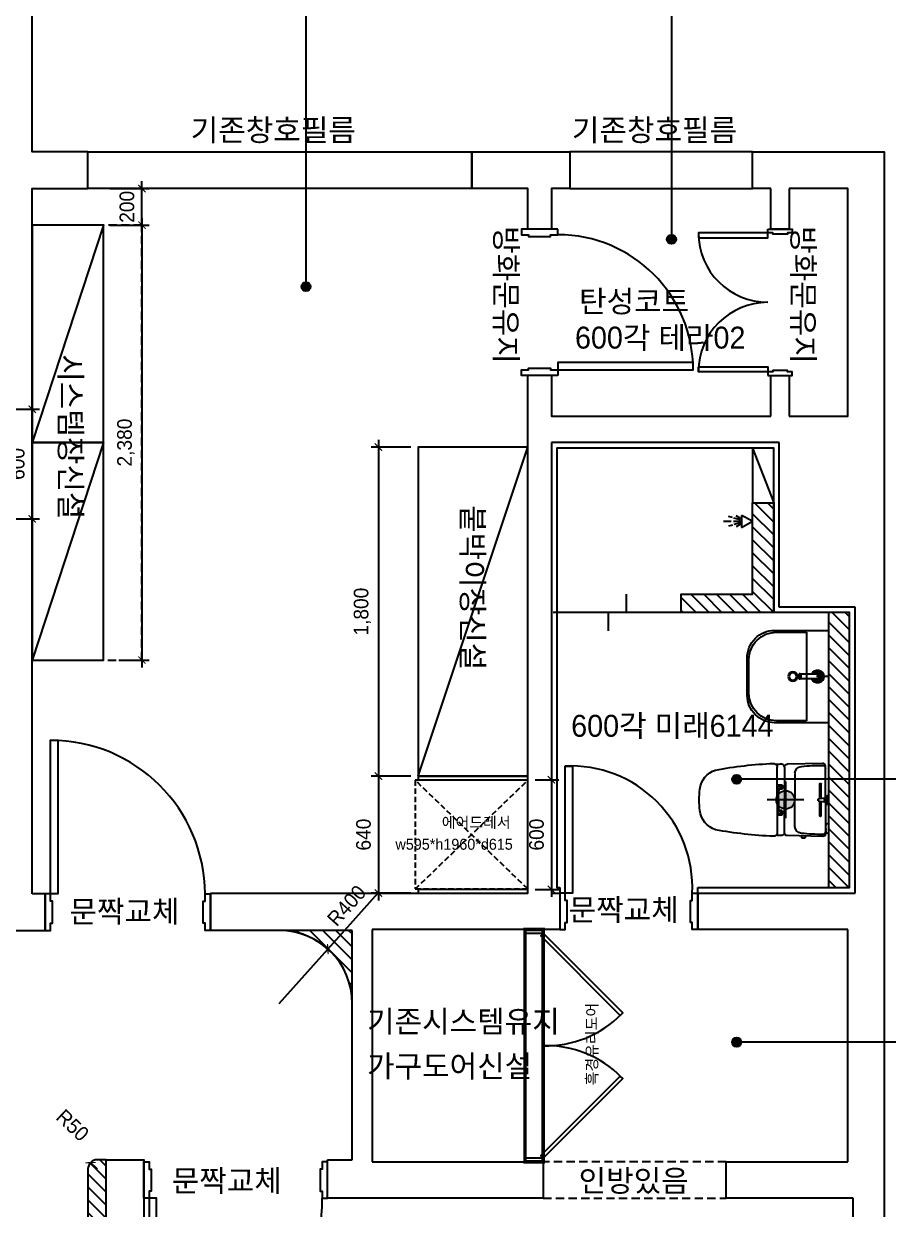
# Model space of a CAD drawing. Header units: millimetres. Extents: x 118028 to 193504, y 42792 to 96100.
# Drawn here: x 154725 to 159453, y 85727 to 92214 of the extents above; entities that cross this region are included whole.
import ezdxf

# ---------------------------------------------------------------- set-up
doc = ezdxf.new("R2010")
doc.units = ezdxf.units.MM
doc.header["$LTSCALE"] = 30
doc.header["$PDMODE"] = 3
for name, pattern in [('DASHEDX2', [1.5, 1, -0.5]), ('HID', [2.3, 1.5, -0.8]), ('HID2', [1, 0.5, -0.5]), ('HIDDEN', [9.525, 6.35, -3.175])]:
    doc.linetypes.add(name, pattern=pattern)
doc.layers.get('DEFPOINTS').update_dxf_attribs({"color": 248})
for name, color, linetype in [('0-ELC TEXT', 7, 'Continuous'), ('03-WAL NEW', 3, 'Continuous'), ('06-FUR', 6, 'Continuous'), ('07-DIM WAL', 5, 'Continuous'), ('2CONTINUOUS', 2, 'Continuous'), ('3.기호.계단선', 30, 'Continuous'), ('_LIBR', 4, 'Continuous'), ('BATH', 5, 'Continuous'), ('C-WIN', 4, 'Continuous'), ('CO-BATH', 6, 'Continuous'), ('CO-DO-FR', 7, 'Continuous'), ('CO-DOOR', 8, 'Continuous'), ('FIN', 2, 'Continuous'), ('HL', 6, 'HIDDEN'), ('TOILET-1', 6, 'Continuous'), ('설비', 140, 'Continuous'), ('욕실마감선', 4, 'Continuous')]:
    doc.layers.add(name, color=color, linetype=linetype)
doc.styles.add('HY 울릉도 L', font='')
doc.styles.add('코레일둥고', font='Korail_Round_Gothic_Medium.ttf')
doc.styles.get('HY 울릉도 L').set_extended_font_data('HY울릉도L')
doc.dimstyles.new('40', dxfattribs={"dimscale": 40, "dimtxt": 2, "dimasz": 1, "dimexe": 1, "dimexo": 1, "dimgap": 1, "dimtad": 1, "dimdec": 0, "dimrnd": 0.05, "dimdsep": 46, "dimlunit": 6, "dimtxsty": 'HY 울릉도 L', "dimblk": 'ARCHTICK', "dimcen": 2.5, "dimdle": 1, "dimclrd": 133, "dimclre": 133, "dimclrt": 30, "dimadec": 0, "dimazin": 0, "dimtfac": 1, "dimtdec": 0, "dimtix": 1, "dimtmove": 2, "dimatfit": 3, "dimldrblk": 'ARCHTICK', "dimfxl": 1, "dimlwd": -1, "dimlwe": -1, "dimarcsym": 0})
pattern_1 = [(135, (247414.78, -123514.83), (-35.355339, -35.355339), [])]

# ---------------------------------------------------------------- blocks, each defined once
blk = doc.blocks.new('D-002')
at = {"layer": 'CO-DO-FR'}
for points in [[(0, 200), (0, 0), (30, 0), (30, 40), (40, 40), (40, 160), (30, 160), (30, 200), (0, 200)], [(800, 200), (800, 0), (770, 0), (770, 40), (760, 40), (760, 160), (770, 160), (770, 200), (800, 200)]]:
    blk.add_lwpolyline(points, close=True, dxfattribs=at)
at = {"layer": 'CO-DOOR'}
blk.add_lwpolyline([(730, 940), (730, 200), (770, 200), (770, 940)], close=True, dxfattribs=at)
blk.add_arc((770, 200), 740, 90, 180, dxfattribs=at)
blk = doc.blocks.new('vusaudeh')
at = {"layer": '3.기호.계단선', "transparency": 33554687}
h = blk.add_hatch(color=256, dxfattribs=at)
h.dxf.hatch_style = 1
h.paths.add_polyline_path([(158941.4, 87966.8, 1), (158841.4, 87966.8, 1)])
at = {"layer": '2CONTINUOUS'}
for p, q in [((158811.4, 91311.8), (158711.4, 91311.8)), ((157611.4, 91089.3), (157481.4, 91089.3)), ((157611.4, 90289.3), (157481.4, 90289.3)), ((157481.4, 87456.8), (157481.4, 90289.3)), ((158856.4, 89921.8), (157611.4, 89921.8)), ((157611.4, 89921.8), (157611.4, 87456.8)), ((158856.4, 89021.8), (158856.4, 89921.8)), ((159271.4, 89021.8), (158856.4, 89021.8)), ((159271.4, 87456.8), (159271.4, 89021.8)), ((155746.4, 87252.8), (155746.4, 87456.8)), ((155746.4, 87456.8), (157481.4, 87456.8)), ((158411.4, 87256.8), (158411.4, 87456.8)), ((158411.4, 87456.8), (159271.4, 87456.8)), ((156521.4, 87252.8), (155746.4, 87252.8)), ((156521.4, 85997.8), (156521.4, 87252.8)), ((157656.4, 87256.8), (156631.4, 87256.8)), ((156631.4, 87256.8), (156631.4, 85986.8)), ((159231.4, 87256.8), (158411.4, 87256.8)), ((159231.4, 85986.8), (159231.4, 87256.8)), ((156386.4, 85786.8), (156386.4, 85997.8)), ((156386.4, 85997.8), (156521.4, 85997.8)), ((156631.4, 85986.8), (157566.4, 85986.8)), ((157566.4, 85986.8), (157566.4, 85786.8)), ((158566.4, 85786.8), (158566.4, 85986.8)), ((158566.4, 85986.8), (159231.4, 85986.8)), ((157566.4, 85786.8), (156386.4, 85786.8)), ((159261.4, 85786.8), (158566.4, 85786.8)), ((159261.4, 82476.8), (159261.4, 85786.8))]:
    blk.add_line(p, q, dxfattribs=at)
for points in [[(154771.4, 87452.8), (154771.4, 91311.8), (155076.4, 91311.8), (155076.4, 91511.8), (154771.4, 91511.8), (154771.4, 92446.8), (154396.4, 92446.8), (154396.4, 92246.8), (154571.4, 92246.8), (154571.4, 90304.8)], [(157481.4, 91089.3), (157481.4, 91311.8), (157176.4, 91311.8), (157176.4, 91511.8), (157711.4, 91511.8), (157711.4, 91311.8), (157611.4, 91311.8), (157611.4, 91089.3)], [(158711.4, 91311.8), (158711.4, 91511.8), (159431.4, 91511.8), (159431.4, 80947.8), (159231.4, 80947.8)], [(158911.4, 91311.8), (158911.4, 91089.3), (158811.4, 91089.3), (158811.4, 91311.8)], [(158911.4, 90066.8), (159231.4, 90066.8), (159231.4, 91311.8), (158911.4, 91311.8)], [(153036.4, 90404.8), (153036.4, 90104.8), (154631.4, 90104.8), (154631.4, 87252.8), (154841.4, 87252.8)], [(157611.4, 90289.3), (157611.4, 90066.8), (158811.4, 90066.8)], [(158811.4, 90066.8), (158811.4, 90289.3), (158911.4, 90289.3), (158911.4, 90066.8)], [(154841.4, 87252.8), (154841.4, 87452.8), (154771.4, 87452.8)], [(157611.4, 87456.8), (157656.4, 87456.8), (157656.4, 87256.8)], [(155176.4, 81983.8), (155176.4, 85997.8), (155381.4, 85997.8), (155381.4, 81983.8)]]:
    blk.add_lwpolyline(points, dxfattribs=at)
at = {"layer": '2CONTINUOUS', "color": 8, "linetype": 'HID'}
for points in [[(158566.4, 85986.8), (157566.4, 85986.8)], [(157566.4, 85786.8), (158566.4, 85786.8)]]:
    blk.add_lwpolyline(points, dxfattribs=at)
at = {"layer": '3.기호.계단선'}
for p, q in [((158891.4, 88066.8), (158891.4, 87866.8)), ((158991.4, 87966.8), (158791.4, 87966.8))]:
    blk.add_line(p, q, dxfattribs=at)
blk.add_circle((158891.4, 87966.8), 50, dxfattribs=at)
at = {"layer": 'C-WIN'}
for points in [[(155076.4, 91511.8), (157176.4, 91511.8), (157176.4, 91311.8), (155076.4, 91311.8)], [(157711.4, 91311.8), (158711.4, 91311.8), (158711.4, 91511.8), (157711.4, 91511.8)]]:
    blk.add_lwpolyline(points, close=True, dxfattribs=at)
at = {"layer": 'CO-DO-FR'}
for points in [[(154841.4, 87452.8), (154841.4, 87252.8), (154871.4, 87252.8), (154871.4, 87292.8), (154881.4, 87292.8), (154881.4, 87412.8), (154871.4, 87412.8), (154871.4, 87452.8), (154841.4, 87452.8)], [(155746.4, 87452.8), (155746.4, 87252.8), (155716.4, 87252.8), (155716.4, 87292.8), (155706.4, 87292.8), (155706.4, 87412.8), (155716.4, 87412.8), (155716.4, 87452.8), (155746.4, 87452.8)], [(157656.4, 87456.8), (157656.4, 87256.8), (157686.4, 87256.8), (157686.4, 87296.8), (157696.4, 87296.8), (157696.4, 87416.8), (157686.4, 87416.8), (157686.4, 87456.8), (157656.4, 87456.8)], [(158411.4, 87456.8), (158411.4, 87256.8), (158381.4, 87256.8), (158381.4, 87296.8), (158371.4, 87296.8), (158371.4, 87416.8), (158381.4, 87416.8), (158381.4, 87456.8), (158411.4, 87456.8)], [(155381.4, 85786.8), (155381.4, 85986.8), (155411.4, 85986.8), (155411.4, 85946.8), (155421.4, 85946.8), (155421.4, 85826.8), (155411.4, 85826.8), (155411.4, 85786.8), (155381.4, 85786.8)], [(156386.4, 85786.8), (156386.4, 85986.8), (156356.4, 85986.8), (156356.4, 85946.8), (156346.4, 85946.8), (156346.4, 85826.8), (156356.4, 85826.8), (156356.4, 85786.8), (156386.4, 85786.8)]]:
    blk.add_lwpolyline(points, close=True, dxfattribs=at)
at = {"layer": 'CO-DOOR'}
for points in [[(154911.4, 88292.8), (154911.4, 87452.8), (154871.4, 87452.8), (154871.4, 88292.8)], [(157726.4, 88151.8), (157726.4, 87456.8), (157686.4, 87456.8), (157686.4, 88151.8)], [(155451.4, 84846.8), (155451.4, 85786.8), (155411.4, 85786.8), (155411.4, 84846.8)]]:
    blk.add_lwpolyline(points, close=True, dxfattribs=at)
for centre, radius, start, end in [((154872.1, 87448.5), 844.3, 0.29047, 90.04957), ((157716.5, 87487), 665.5, 357.40186, 92.59814), ((155442.1, 85761.3), 914.6, 269.3254, 1.59623)]:
    blk.add_arc(centre, radius, start, end, dxfattribs=at)
at = {"layer": 'CO-DOOR', "rotation": 270}
blk.add_blockref('D-002', (157446.4, 91089.3), dxfattribs=at)
blk = doc.blocks.new('_ArchTick')
at = {"color": 0, "linetype": 'ByBlock', "const_width": 0.15}
blk.add_lwpolyline([(-0.5, -0.5), (0.5, 0.5)], dxfattribs=at)
blk = doc.blocks.new('*D71')
at = {"layer": '07-DIM WAL', "color": 133, "transparency": 16777216}
for p, q in [((154671.4, 90104.8), (154811.4, 90104.8)), ((154771.4, 90144.8), (154771.4, 89464.8)), ((154671.4, 89504.8), (154811.4, 89504.8))]:
    blk.add_line(p, q, dxfattribs=at)
at = {"layer": 'DEFPOINTS', "color": 0, "transparency": 16777216}
for p in [(154631.4, 90104.8), (154631.4, 89504.8), (154771.4, 89504.8)]:
    blk.add_point(p, dxfattribs=at)
at = {"layer": '07-DIM WAL', "color": 133, "transparency": 16777216, "xscale": 40, "yscale": 40, "zscale": 40}
for p, rotation in [((154771.4, 90104.8), 90), ((154771.4, 89504.8), 270)]:
    blk.add_blockref('_ArchTick', p, dxfattribs=dict(at, rotation=rotation))
at = {"layer": '07-DIM WAL', "color": 30, "transparency": 16777216, "insert": (154689.7, 89804.8), "char_height": 80, "attachment_point": 5, "rotation": 90, "style": 'HY 울릉도 L'}
blk.add_mtext('600', dxfattribs=at)
blk = doc.blocks.new('D-008')
at = {"layer": 'CO-DO-FR'}
for points in [[(0, 200), (0, 0), (30, 0), (30, 40), (40, 40), (40, 160), (30, 160), (30, 200), (0, 200)], [(1200, 200), (1200, 0), (1170, 0), (1170, 40), (1160, 40), (1160, 160), (1170, 160), (1170, 200), (1200, 200)]]:
    blk.add_lwpolyline(points, close=True, dxfattribs=at)
at = {"layer": 'CO-DOOR'}
for points in [[(70, 770), (70, 200), (30, 200), (30, 770)], [(1130, 770), (1130, 200), (1170, 200), (1170, 770)]]:
    blk.add_lwpolyline(points, close=True, dxfattribs=at)
for centre, start, end in [((30, 200), 0, 90), ((1170, 200), 90, 180)]:
    blk.add_arc(centre, 570, start, end, dxfattribs=at)
blk = doc.blocks.new('A$C4B2D31F0')
at = {"layer": 'FIN', "color": 4}
for p, q in [((185, 690.9), (20.4, 690.9)), ((37.2, 692.3), (24.7, 692.3)), ((37.2, 692.3), (49.7, 692.3)), ((200.9, 690.9), (365.5, 690.9)), ((47.7, 523.7), (192.9, 523.7)), ((338.2, 523.7), (192.9, 523.7)), ((12.6, 465.9), (192.9, 465.9)), ((373.3, 465.9), (192.9, 465.9)), ((192.9, 426.6), (13.7, 426.6)), ((192.9, 426.6), (372.2, 426.6))]:
    blk.add_line(p, q, dxfattribs=at)
for points in [[(20.4, 690.9), (7.9, 690.9, 0.421209), (-7.1, 675.5), (-2.4, 480.5, 0.001659)], [(365.5, 690.9), (378, 690.9, -0.421209), (392.9, 675.5), (388.3, 480.5, -0.001659)], [(12.6, 465.9, 0.371724), (-1.8, 451.2, 0.003515), (-1, 420.3, 0.320541)], [(373.3, 465.9, -0.371724), (387.7, 451.2, -0.003515), (386.9, 420.3, -0.320541)]]:
    blk.add_lwpolyline(points, format="xyb", dxfattribs=at)
for centre, radius, start, end in [((1004.3, 663.1), 1000, 179.31159, 185.94375), ((20.4, 674.9), 16, 90, 179.31159), ((24.7, 707.3), 15, 180, 270), ((49.7, 707.3), 15, 270, 0), ((365.5, 674.9), 16, 0.68841, 90), ((-618.4, 663.1), 1000, 354.05625, 0.68841), ((49.4, 563.7), 40, 185.94375, 267.51291), ((336.5, 563.7), 40, 272.48709, 354.05625), ((12.6, 480.9), 15, 181.36509, 270), ((373.3, 480.9), 15, 270, 358.63491), ((13.7, 406.6), 20, 90, 182.3333), ((2197.7, 495.6), 2205.9, 182.3333, 190.60807), ((-1811.8, 495.6), 2205.9, 349.39193, 357.6667), ((372.2, 406.6), 20, 357.6667, 90), ((148.7, 128.9), 125.5, 198.2964, 263.42408), ((237.2, 128.9), 125.5, 276.57592, 341.7036), ((192.9, 405.9), 405.9, 261.69926, 270), ((192.9, 405.9), 405.9, 270, 278.30074)]:
    blk.add_arc(centre, radius, start, end, dxfattribs=at)
at = {"layer": 'HL', "linetype": 'Continuous'}
for p, q in [((106.4, 666.3), (184.4, 666.3)), ((106.4, 659.3), (185.5, 659.3)), ((168.9, 697.3), (168.9, 707.3)), ((168.9, 697.3), (216.9, 697.3)), ((186, 692.5), (180.6, 697.3)), ((181.6, 685.5), (186, 692.5)), ((187, 651.2), (181.6, 685.5)), ((181.6, 685.5), (204.3, 685.5)), ((186, 692.5), (199.9, 692.5)), ((187, 651.2), (198.9, 651.2)), ((198.9, 651.2), (204.3, 685.5)), ((199.9, 692.5), (205.3, 697.3)), ((204.3, 685.5), (199.9, 692.5)), ((200.4, 659.3), (279.4, 659.3)), ((201.4, 666.3), (279.4, 666.3)), ((216.9, 697.3), (216.9, 707.3)), ((-16, 576.9), (-16, 564.8)), ((-12, 580.9), (-4.8, 580.9)), ((-12, 560.8), (-4.3, 560.8)), ((192.9, 433.7), (146.6, 433.7)), ((192.9, 433.7), (239.3, 433.7))]:
    blk.add_line(p, q, dxfattribs=at)
for points in [[(110.4, 426.6), (110.4, 450.8, -0.414214), (114.4, 454.8), (130.9, 454.8, -0.414214), (134.9, 450.8), (134.9, 435.2), (134.9, 426.6)], [(275.5, 426.6), (275.5, 450.8, 0.414214), (271.5, 454.8), (255, 454.8, 0.414214), (251, 450.8), (251, 435.2), (251, 426.6)], [(134.9, 435.2), (144.6, 435.2, -0.414214), (146.6, 433.2), (146.6, 426.6)], [(251, 435.2), (241.3, 435.2, 0.414214), (239.3, 433.2), (239.3, 426.6)]]:
    blk.add_lwpolyline(points, format="xyb", dxfattribs=at)
for centre in [(122.9, 440.9), (262.9, 440.9)]:
    blk.add_circle(centre, 8, dxfattribs=at)
for centre, radius, start, end in [((106.4, 662.8), 3.5, 90, 270), ((279.4, 662.8), 3.5, 270, 90), ((-12, 576.9), 4, 90, 180), ((-12, 564.8), 4, 180, 270)]:
    blk.add_arc(centre, radius, start, end, dxfattribs=at)
blk = doc.blocks.new('B-003')
blk.add_line((0, 0), (0, -65))
at = {"layer": 'CO-BATH'}
for p, q in [((-252.5, 0), (-252.5, -295)), ((252.5, 0), (-252.5, 0)), ((252.5, -295), (252.5, 0)), ((-102.5, -445), (102.5, -445))]:
    blk.add_line(p, q, dxfattribs=at)
at = {"layer": 'CO-BATH', "color": 8}
for p, q in [((-12.5, -60), (-12.5, -150.5)), ((12.5, -60), (12.5, -150.5)), ((-242.5, -120), (-242.5, -285)), ((242.5, -120), (-242.5, -120)), ((242.5, -285), (242.5, -120)), ((-14.5, -155.5), (-14.5, -160.5)), ((-14.5, -160.5), (14.5, -160.5)), ((-13.5, -150.5), (-13.5, -155.5)), ((13.5, -150.5), (13.5, -155.5)), ((14.5, -155.5), (14.5, -160.5)), ((-92.5, -435), (92.5, -435))]:
    blk.add_line(p, q, dxfattribs=at)
at = {"layer": 'CO-BATH', "color": 251}
for p, q in [((-14.5, -155.5), (14.5, -155.5)), ((-13.5, -150.5), (13.5, -150.5))]:
    blk.add_line(p, q, dxfattribs=at)
at = {"layer": 'CO-BATH', "color": 8}
blk.add_circle((0, -195), 25, dxfattribs=at)
at = {"layer": 'CO-BATH', "color": 251}
blk.add_circle((0, -195), 20, dxfattribs=at)
at = {"layer": 'CO-BATH', "color": 8}
for centre, radius, start, end in [((0, -60), 35, 290.92481, 249.07514), ((0, -60), 12.5, 359.99998, 179.99998), ((-92.5, -285), 150, 180, 270), ((92.5, -285), 150, 270, 0)]:
    blk.add_arc(centre, radius, start, end, dxfattribs=at)
at = {"layer": 'CO-BATH', "color": 251}
for radius, start, end in [(30, 294.62429, 245.37566), (25, 299.99998, 239.99998), (18, 313.98294, 226.01701)]:
    blk.add_arc((0, -60), radius, start, end, dxfattribs=at)
at = {"layer": 'CO-BATH'}
for centre, start, end in [((-102.5, -295), 180, 270), ((102.5, -295), 270, 0)]:
    blk.add_arc(centre, 150, start, end, dxfattribs=at)
blk = doc.blocks.new('AC-8')
at = {"layer": 'BATH'}
for p, q in [((-50.8, 54), (-0.1, 142.7)), ((-0.1, 142.7), (45.4, 54)), ((45.4, 54), (-50.8, 54)), ((-24.7, 46.5), (-46.3, 12.2)), ((-13.5, 47.3), (-27.7, -7.9)), ((-1.6, 49.5), (-1.6, -10.8)), ((10.4, 47.3), (24.5, -7.9)), ((21.6, 46.5), (43.2, 12.2)), ((-31.4, -16.2), (-41.1, -49)), ((-1.6, -27.3), (-1.6, -88.5)), ((28.3, -16.2), (38, -49))]:
    blk.add_line(p, q, dxfattribs=at)
blk = doc.blocks.new('A$C1AC25B95')
at = {"layer": '욕실마감선', "color": 8}
for p, q in [((28.3, 72.3), (28.3, 75)), ((53.3, 73.7), (53.3, 75))]:
    blk.add_line(p, q, dxfattribs=at)
at = {"layer": 'TOILET-1', "linetype": 'Continuous', "xscale": 0.873786407766195, "yscale": 0.873786407766195, "zscale": 0.873786407766195, "rotation": 180}
blk.add_blockref('AC-8', (39.7, 124.7), dxfattribs=at)
blk = doc.blocks.new('*D74')
at = {"layer": '07-DIM WAL', "color": 133, "transparency": 16777216}
for p, q in [((156665.1, 89936.8), (156665.1, 88056.8)), ((156841.4, 89896.8), (156625.1, 89896.8)), ((156841.4, 88096.8), (156625.1, 88096.8))]:
    blk.add_line(p, q, dxfattribs=at)
at = {"layer": 'DEFPOINTS', "color": 0, "transparency": 16777216}
for p in [(156881.4, 89896.8), (156665.1, 88096.8), (156881.4, 88096.8)]:
    blk.add_point(p, dxfattribs=at)
at = {"layer": '07-DIM WAL', "color": 133, "transparency": 16777216, "xscale": 40, "yscale": 40, "zscale": 40}
for p, rotation in [((156665.1, 89896.8), 90), ((156665.1, 88096.8), 270)]:
    blk.add_blockref('_ArchTick', p, dxfattribs=dict(at, rotation=rotation))
at = {"layer": '07-DIM WAL', "color": 30, "transparency": 16777216, "insert": (156577.2, 88996.8), "char_height": 80, "attachment_point": 5, "rotation": 90, "style": 'HY 울릉도 L'}
blk.add_mtext('1,800', dxfattribs=at)
blk = doc.blocks.new('*D103')
at = {"layer": '07-DIM WAL', "color": 133, "transparency": 16777216}
for p, q in [((155371.4, 91071.8), (155371.4, 91351.8)), ((155195.1, 91311.8), (155411.4, 91311.8)), ((155195.1, 91111.8), (155411.4, 91111.8))]:
    blk.add_line(p, q, dxfattribs=at)
at = {"layer": 'DEFPOINTS', "color": 0, "transparency": 16777216}
for p in [(155155.1, 91311.8), (155371.4, 91311.8), (155155.1, 91111.8)]:
    blk.add_point(p, dxfattribs=at)
at = {"layer": '07-DIM WAL', "color": 133, "transparency": 16777216, "xscale": 40, "yscale": 40, "zscale": 40}
for p, rotation in [((155371.4, 91311.8), 270), ((155371.4, 91111.8), 90)]:
    blk.add_blockref('_ArchTick', p, dxfattribs=dict(at, rotation=rotation))
at = {"layer": '07-DIM WAL', "color": 30, "transparency": 16777216, "insert": (155289.7, 91211.8), "char_height": 80, "attachment_point": 5, "rotation": 90, "style": 'HY 울릉도 L'}
blk.add_mtext('200', dxfattribs=at)
blk = doc.blocks.new('*D146')
at = {"layer": '07-DIM WAL', "color": 133, "transparency": 16777216}
for p, q in [((155371.4, 91151.8), (155371.4, 88691.8)), ((155245.1, 91111.8), (155411.4, 91111.8)), ((155245.1, 88731.8), (155411.4, 88731.8))]:
    blk.add_line(p, q, dxfattribs=at)
at = {"layer": 'DEFPOINTS', "color": 0, "transparency": 16777216}
for p in [(155205.1, 91111.8), (155205.1, 88731.8), (155371.4, 88731.8)]:
    blk.add_point(p, dxfattribs=at)
at = {"layer": '07-DIM WAL', "color": 133, "transparency": 16777216, "xscale": 40, "yscale": 40, "zscale": 40}
for p, rotation in [((155371.4, 91111.8), 90), ((155371.4, 88731.8), 270)]:
    blk.add_blockref('_ArchTick', p, dxfattribs=dict(at, rotation=rotation))
at = {"layer": '07-DIM WAL', "color": 30, "transparency": 16777216, "insert": (155283.4, 89921.8), "char_height": 80, "attachment_point": 5, "rotation": 90, "style": 'HY 울릉도 L'}
blk.add_mtext('2,380', dxfattribs=at)
blk = doc.blocks.new('*D148')
at = {"layer": '07-DIM WAL', "color": 133, "transparency": 16777216}
for p, q in [((156841.4, 88096.8), (156625.1, 88096.8)), ((156665.1, 88136.8), (156665.1, 87416.8)), ((156841.4, 87456.8), (156625.1, 87456.8))]:
    blk.add_line(p, q, dxfattribs=at)
at = {"layer": 'DEFPOINTS', "color": 0, "transparency": 16777216}
for p in [(156881.4, 88096.8), (156665.1, 87456.8), (156881.4, 87456.8)]:
    blk.add_point(p, dxfattribs=at)
at = {"layer": '07-DIM WAL', "color": 133, "transparency": 16777216, "xscale": 40, "yscale": 40, "zscale": 40}
for p, rotation in [((156665.1, 88096.8), 90), ((156665.1, 87456.8), 270)]:
    blk.add_blockref('_ArchTick', p, dxfattribs=dict(at, rotation=rotation))
at = {"layer": '07-DIM WAL', "color": 30, "transparency": 16777216, "insert": (156583.5, 87776.8), "char_height": 80, "attachment_point": 5, "rotation": 90, "style": 'HY 울릉도 L'}
blk.add_mtext('640', dxfattribs=at)
blk = doc.blocks.new('*D151')
at = {"layer": '07-DIM WAL', "color": 133, "transparency": 16777216}
for p in [(156661.8, 87457), (156121.4, 86852.8)]:
    blk.add_line(p, (156388.1, 87150.9), dxfattribs=at)
blk.add_arc((156121.4, 86852.8), 400, 42.45488, 84.26803, dxfattribs=at)
at = {"layer": 'DEFPOINTS', "color": 0, "transparency": 16777216}
for p in [(156388.1, 87150.9), (156121.4, 86852.8)]:
    blk.add_point(p, dxfattribs=at)
at = {"layer": '07-DIM WAL', "color": 133, "transparency": 16777216, "xscale": 40, "yscale": 40, "zscale": 40, "rotation": 228.1868515079551}
blk.add_blockref('_ArchTick', (156388.1, 87150.9), dxfattribs=at)
at = {"layer": '07-DIM WAL', "color": 30, "transparency": 16777216, "insert": (156490.7, 87388.2), "char_height": 80, "attachment_point": 5, "rotation": 48.18685, "style": 'HY 울릉도 L'}
blk.add_mtext('R400', dxfattribs=at)
blk = doc.blocks.new('*D183')
at = {"layer": '07-DIM WAL', "color": 133, "transparency": 16777216}
for p, q in [((155090, 85982.1), (155126.4, 85947.8)), ((155126.4, 85947.8), (155090, 85982.1))]:
    blk.add_line(p, q, dxfattribs=at)
at = {"layer": 'DEFPOINTS', "color": 0, "transparency": 16777216}
for p in [(155090, 85982.1), (155126.4, 85947.8)]:
    blk.add_point(p, dxfattribs=at)
at = {"layer": '07-DIM WAL', "color": 133, "transparency": 16777216, "xscale": 40, "yscale": 40, "zscale": 40, "rotation": 136.7639999775667}
blk.add_blockref('_ArchTick', (155090, 85982.1), dxfattribs=at)
at = {"layer": '07-DIM WAL', "color": 30, "transparency": 16777216, "insert": (154992, 86186.4), "char_height": 80, "attachment_point": 5, "rotation": 316.764, "style": 'HY 울릉도 L'}
blk.add_mtext('R50', dxfattribs=at)
blk = doc.blocks.new('*D186')
at = {"layer": '07-DIM WAL', "color": 133, "transparency": 16777216}
for p, q in [((157611.4, 88116.8), (157611.4, 87436.8)), ((157521.4, 88076.8), (157651.4, 88076.8)), ((157521.4, 87476.8), (157651.4, 87476.8))]:
    blk.add_line(p, q, dxfattribs=at)
at = {"layer": 'DEFPOINTS', "color": 0, "transparency": 16777216}
for p in [(157481.4, 88076.8), (157481.4, 87476.8), (157611.4, 87476.8)]:
    blk.add_point(p, dxfattribs=at)
at = {"layer": '07-DIM WAL', "color": 133, "transparency": 16777216, "xscale": 40, "yscale": 40, "zscale": 40}
for p, rotation in [((157611.4, 88076.8), 90), ((157611.4, 87476.8), 270)]:
    blk.add_blockref('_ArchTick', p, dxfattribs=dict(at, rotation=rotation))
at = {"layer": '07-DIM WAL', "color": 30, "transparency": 16777216, "insert": (157529.7, 87776.8), "char_height": 80, "attachment_point": 5, "rotation": 90, "style": 'HY 울릉도 L'}
blk.add_mtext('600', dxfattribs=at)

msp = doc.modelspace()

# ---------------------------------------------------------------- hatches: boundary and pattern name
at = {"layer": '0-ELC TEXT'}
h = msp.add_hatch(color=256, dxfattribs=at)
h.dxf.hatch_style = 1
edge = h.paths.add_edge_path()
edge.add_arc((158267.8, 91033.5), 25, -180, 180, ccw=False)
h = msp.add_hatch(color=256, dxfattribs=at)
h.dxf.hatch_style = 1
edge = h.paths.add_edge_path()
edge.add_arc((156268.2, 90775.1), 25, -180, 180, ccw=False)
h = msp.add_hatch(color=256, dxfattribs=at)
h.dxf.hatch_style = 1
edge = h.paths.add_edge_path()
edge.add_arc((158624.1, 88079.5), 25, -270, 90, ccw=False)
h = msp.add_hatch(color=256, dxfattribs=at)
h.dxf.hatch_style = 1
edge = h.paths.add_edge_path()
edge.add_arc((158624.1, 86641.3), 25, -270, 90, ccw=False)
at = {"layer": '03-WAL NEW'}
h = msp.add_hatch(dxfattribs=at)
h.set_pattern_fill('_USER', color=256, scale=50, angle=135, pattern_type=0)
h.set_pattern_definition([(135, (256475.684, -121723.83), (-35.355339, -35.355339), [])])
h.paths.add_polyline_path([(158826.4, 88991.8), (158320.4, 88991.8), (158320.4, 89091.8), (158711.4, 89091.8), (158711.4, 89591.8), (158826.4, 89591.8)])
h = msp.add_hatch(dxfattribs=at)
h.set_pattern_fill('_USER', color=8, scale=50, angle=135, pattern_type=0)
h.set_pattern_definition([(135, (246873.75, -123468.83), (-35.355339, -35.355339), [])])
h.paths.add_polyline_path([(159241.4, 87486.8), (159241.4, 88079.5), (159126.4, 88079.5), (159126.4, 87486.8)])
h.paths.add_polyline_path([(159241.4, 88079.5), (159241.4, 88991.8), (159126.4, 88991.8), (159126.4, 88079.5)])
h = msp.add_hatch(dxfattribs=at)
h.set_pattern_fill('_USER', color=256, scale=50, angle=135, pattern_type=0)
h.set_pattern_definition(pattern_1)
h.paths.add_polyline_path([(156521.4, 86852.8, 0.414214), (156121.4, 87252.8), (156521.4, 87252.8)])
h = msp.add_hatch(dxfattribs=at)
h.set_pattern_fill('_USER', color=256, scale=50, angle=135, pattern_type=0)
h.set_pattern_definition(pattern_1)
h.paths.add_polyline_path([(155076.4, 83739.8), (155076.4, 81983.8), (155076.4, 81983.8), (155176.4, 81983.8), (155176.4, 83739.8)])
h.paths.add_polyline_path([(155176.4, 85997.8), (155126.4, 85997.8, 0.414214), (155076.4, 85947.8), (155076.4, 84322.8), (155076.4, 84739.8), (155176.4, 84739.8)])
h.paths.add_polyline_path([(155381.4, 81147.8), (155381.4, 81983.8), (155176.4, 81983.8), (155076.4, 81983.8), (155076.4, 81963.8), (155361.4, 81963.8), (155361.4, 81167.8), (155076.4, 81167.8), (155076.4, 81147.8), (155176.4, 81147.8)])
h.paths.add_polyline_path([(154966.8, 86322.2), (155129.1, 86169.6), (155017.1, 86050.6), (154854.9, 86203.1)], flags=9)

# ---------------------------------------------------------------- linework, layer by layer
msp.add_line((158320.4, 88991.8), (157620.4, 88991.8))
msp.add_lwpolyline([(158020.4, 89091.8), (158020.4, 88991.8), (157920.4, 88991.8), (157920.4, 88891.8)])
at = {"layer": '0-ELC TEXT'}
for p, q in [((156268.2, 92542.5), (156268.2, 90775.1)), ((158267.8, 92542.5), (158267.8, 91033.5)), ((159786.4, 88079.5), (158624.1, 88079.5)), ((159786.4, 86641.3), (158624.1, 86641.3))]:
    msp.add_line(p, q, dxfattribs=at)
for centre in [(158267.8, 91033.5), (156268.2, 90775.1), (158624.1, 88079.5), (158624.1, 86641.3)]:
    msp.add_circle(centre, 25, dxfattribs=at)
at = {"layer": '03-WAL NEW'}
msp.add_lwpolyline([(158826.4, 88991.8), (158320.4, 88991.8), (158320.4, 89091.8), (158711.4, 89091.8), (158711.4, 89591.8), (158826.4, 89591.8), (158826.4, 88991.8)], dxfattribs=at)
msp.add_lwpolyline([(159126.4, 88991.8), (159126.4, 87486.8), (159241.4, 87486.8), (159241.4, 88991.8)], close=True, dxfattribs=at)
at = {"layer": '03-WAL NEW', "transparency": 33554687}
msp.add_lwpolyline([(155176.4, 85997.8), (155126.4, 85997.8, 0.414214), (155076.4, 85947.8), (155076.4, 81147.8), (155176.4, 81147.8)], format="xyb", dxfattribs=at)
at = {"layer": '03-WAL NEW'}
msp.add_arc((156121.4, 86852.8), 400, 0, 90, dxfattribs=at)
at = {"layer": '06-FUR'}
for p, q in [((155161.4, 91111.8), (154771.4, 89921.8)), ((155161.4, 89921.8), (154771.4, 88731.8)), ((156881.4, 88096.8), (157481.4, 89896.8)), ((158711.4, 89891.8), (158826.4, 89591.8))]:
    msp.add_line(p, q, dxfattribs=at)
at = {"layer": '06-FUR', "color": 7, "linetype": 'DASHEDX2'}
for p, q in [((157481.4, 87479.3), (156866.4, 88074.3)), ((156866.4, 87479.3), (157481.4, 88074.3))]:
    msp.add_line(p, q, dxfattribs=at)
at = {"layer": '06-FUR'}
for points in [[(154771.4, 91111.8), (154771.4, 89921.8), (155161.4, 89921.8), (155161.4, 91111.8)], [(154771.4, 89921.8), (154771.4, 88731.8), (155161.4, 88731.8), (155161.4, 89921.8)], [(157481.4, 88096.8), (157481.4, 89896.8), (156881.4, 89896.8), (156881.4, 88096.8)], [(158711.4, 89591.8), (158826.4, 89591.8), (158826.4, 89891.8), (158711.4, 89891.8)], [(156881.4, 88076.8), (157481.4, 88076.8), (157481.4, 88096.8), (156881.4, 88096.8)], [(156881.4, 87456.8), (157481.4, 87456.8), (157481.4, 87476.8), (156881.4, 87476.8)], [(157466.4, 87236.8), (157566.4, 87236.8), (157566.4, 87256.8), (157466.4, 87256.8)], [(157466.4, 85986.8), (157566.4, 85986.8), (157566.4, 86006.8), (157466.4, 86006.8)]]:
    msp.add_lwpolyline(points, close=True, dxfattribs=at)
at = {"layer": '06-FUR', "linetype": 'HID'}
msp.add_lwpolyline([(154771.4, 88731.8), (155371.4, 88731.8), (155371.4, 91111.8), (154771.4, 91111.8), (154771.4, 88731.8)], dxfattribs=at)
at = {"layer": '06-FUR', "color": 7, "linetype": 'DASHEDX2'}
msp.add_lwpolyline([(157481.4, 87479.3), (157481.4, 88074.3), (156866.4, 88074.3), (156866.4, 87479.3)], close=True, dxfattribs=at)
at = {"layer": '06-FUR'}
for points in [[(157566.4, 87236.8), (158001.2, 86801.9), (157987.1, 86787.8), (157552.2, 87222.7), (157566.4, 87236.8)], [(157566.4, 86006.8), (158001.2, 86441.7), (157987.1, 86455.8), (157552.2, 86020.9), (157566.4, 86006.8)]]:
    msp.add_lwpolyline(points, dxfattribs=at)
for centre, start, end in [((157581, 87201), 268.55525, 315.49448), ((157581, 86042.6), 44.50552, 91.44475)]:
    msp.add_arc(centre, 579.4, start, end, dxfattribs=at)
at = {"layer": '3.기호.계단선', "linetype": 'HID2', "const_width": 20}
msp.add_lwpolyline([(157566.4, 87256.8), (157466.4, 87256.8), (157466.4, 85986.8), (157566.4, 85986.8)], close=True, dxfattribs=at)
at = {"layer": '_LIBR'}
for p, q in [((157656.4, 87486.8), (157656.4, 87456.8)), ((158411.4, 87456.8), (158411.4, 87486.8))]:
    msp.add_line(p, q, dxfattribs=at)
msp.add_lwpolyline([(158411.4, 87486.8), (159241.4, 87486.8), (159241.4, 88991.8), (158826.4, 88991.8), (158826.4, 89891.8), (157641.4, 89891.8), (157641.4, 87486.8), (157656.4, 87486.8)], dxfattribs=at)

# ---------------------------------------------------------------- block references
msp.add_blockref('vusaudeh', (0, 0))
at = {"layer": '06-FUR', "xscale": -0.7874015748031495, "yscale": 0.7874015748031495, "zscale": 0.7874015748031495, "rotation": 89.9999999999999}
msp.add_blockref('A$C1AC25B95', (158711.4, 89523.1), dxfattribs=at)
at = {"layer": '07-DIM WAL', "xscale": -1, "rotation": 270}
msp.add_blockref('B-003', (159126.4, 88641.8), dxfattribs=at)
at = {"layer": 'CO-DOOR', "xscale": 0.6666666666666666, "yscale": 0.6666666666666666, "zscale": 0.6666666666666666, "rotation": 90}
msp.add_blockref('D-008', (158928, 90289.3), dxfattribs=at)
at = {"layer": 'TOILET-1', "xscale": -1, "rotation": 270}
msp.add_blockref('A$C4B2D31F0', (158419.1, 87773.9), dxfattribs=at)

# ---------------------------------------------------------------- texts
at = {"layer": '0-ELC TEXT', "style": '코레일둥고'}
for s, height, p in [('기존창호필름', 120, (155638, 91571.8)), ('기존창호필름', 120, (157723, 91571.8)), ('탄성코트', 120, (157762, 90634.6)), ('에어드레서', 60, (157011.3, 87813.3)), ('w595*h1960*d615', 60, (156758, 87694)), ('문짝교체', 120, (154974.9, 87296.1)), ('문짝교체', 120, (157704.8, 87305.9)), ('기존시스템유지', 120, (156602.4, 86694.4)), ('가구도어신설', 120, (156602.4, 86449.6)), ('문짝교체', 120, (155534.5, 85822.9)), ('인방있음', 120, (157759.6, 85822.9))]:
    msp.add_text(s, height=height, dxfattribs=at).set_placement(p)
for s, height, rotation, p in [('방화문유지 ', 120, 270, (157303.1, 91105.8)), ('방화문유지 ', 120, 270, (158928.6, 91105.8)), ('시스템장신설', 120, 270, (154921.6, 90405.1)), ('붙박이장신설', 120, 270, (157120.4, 89579.5)), ('흑경유리도어', 60, 90, (157862.1, 86404.7))]:
    msp.add_text(s, height=height, rotation=rotation, dxfattribs=at).set_placement(p)
at = {"layer": '설비', "color": 140, "style": '코레일둥고'}
for s, p in [('600각 테라02', (157739.9, 90436.1)), ('600각 미래6144', (157719, 88312.2))]:
    msp.add_text(s, height=120, dxfattribs=at).set_placement(p)

# ---------------------------------------------------------------- dimensions: what is measured, and where the dimension line sits
at = {"layer": '07-DIM WAL'}
dim = msp.add_linear_dim(base=(155371.4, 91311.8), p1=(155155.1, 91111.8), p2=(155155.1, 91311.8), angle=90, dimstyle='40', override={"dimtfill": 0}, dxfattribs=at)
dim.commit()
dim.dimension.update_dxf_attribs({"geometry": '*D103', "text_midpoint": (155289.7, 91211.8)})
for base, p1, p2, picture, middle in [((155371.4, 88731.8), (155205.1, 91111.8), (155205.1, 88731.8), '*D146', (155283.4, 89921.8)), ((154771.4, 89504.8), (154631.4, 90104.8), (154631.4, 89504.8), '*D71', (154689.7, 89804.8)), ((156665.1, 88096.8), (156881.4, 89896.8), (156881.4, 88096.8), '*D74', (156577.2, 88996.8)), ((156665.1, 87456.8), (156881.4, 88096.8), (156881.4, 87456.8), '*D148', (156583.5, 87776.8)), ((157611.4, 87476.8), (157481.4, 88076.8), (157481.4, 87476.8), '*D186', (157529.7, 87776.8))]:
    dim = msp.add_linear_dim(base=base, p1=p1, p2=p2, angle=90, dimstyle='40', dxfattribs=at)
    dim.commit()
    dim.dimension.update_dxf_attribs({"geometry": picture, "text_midpoint": middle})
dim = msp.add_radius_dim(center=(156121.4, 86852.8), mpoint=(156388.1, 87150.9), dimstyle='40', dxfattribs=at)
dim.commit()
dim.dimension.update_dxf_attribs({"geometry": '*D151', "text_midpoint": (156490.7, 87388.2)})
dim = msp.add_radius_dim(center=(155126.4, 85947.8), mpoint=(155090, 85982.1), dimstyle='40', dxfattribs=at)
dim.commit()
dim.dimension.update_dxf_attribs({"geometry": '*D183', "text_midpoint": (154992, 86186.4), "dimtype": 164})

doc.saveas('drawing.dxf')
